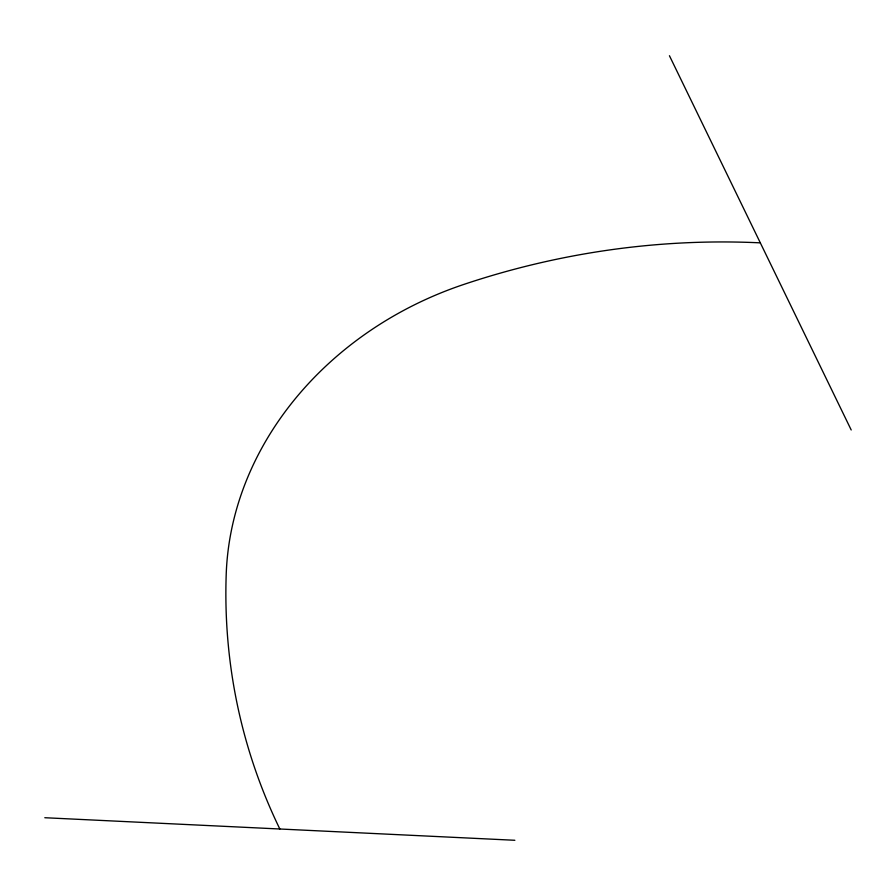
<?xml version="1.0" encoding="UTF-8"?>
<svg xmlns="http://www.w3.org/2000/svg" width="896" height="896" viewBox="0 0 896 896"><rect width="100%" height="100%" fill="white"/><g stroke="black" fill="none" stroke-linecap="round" stroke-linejoin="round"><path stroke-width="1.34" d="M44.8 817.723L514.864 840.28M669.435 55.72L851.2 429.968M279.832 829.002A712.858 617.355 -16 0 1 226.218 574.09A338.05 292.757 -16 0 1 463.602 284.502A712.858 617.355 -16 0 1 760.312 242.85"/></g></svg>
